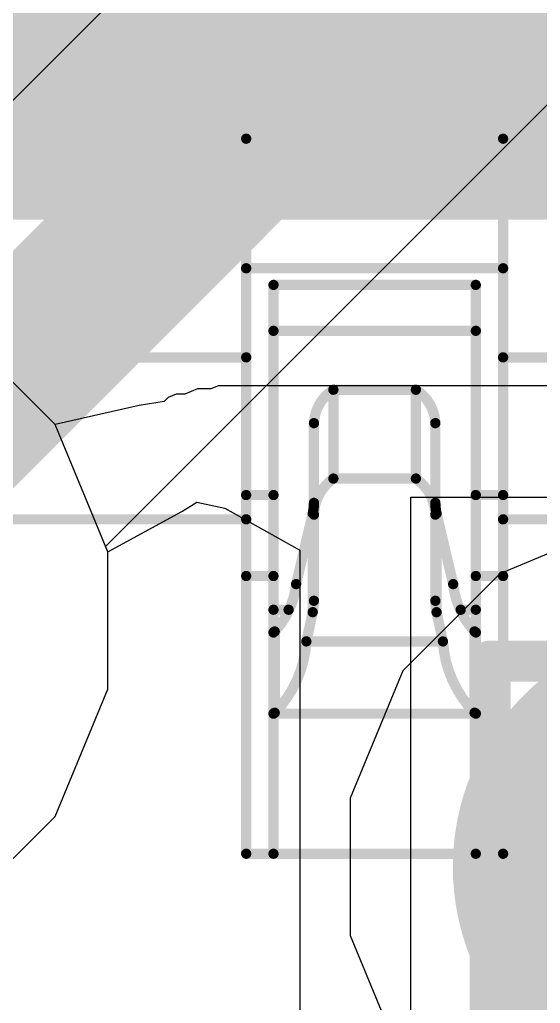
# Model space of a CAD drawing. Header units: inches. Extents: x -6 to 5433, y -4 to 5447.
# Drawn here: x 7.506 to 8.15, y 27.467 to 28.682 of the extents above; entities that cross this region are included whole.
import ezdxf

# ---------------------------------------------------------------- set-up
doc = ezdxf.new("R2010")
doc.units = ezdxf.units.IN
for name, color, linetype in [('Bottom Layer', 5, 'Continuous'), ('Drill Drawing', 1, 'Continuous'), ('Ground', 16, 'Continuous'), ('Mechanical 4', 56, 'Continuous'), ('Power', 76, 'Continuous'), ('Top Layer', 1, 'Continuous'), ('Top Paste', 8, 'Continuous'), ('Top Solder', 216, 'Continuous')]:
    doc.layers.add(name, color=color, linetype=linetype)

msp = doc.modelspace()

# ---------------------------------------------------------------- hatches: boundary and pattern name
at = {"layer": 'Bottom Layer'}
h = msp.add_hatch(color=5, dxfattribs=at)
edge = h.paths.add_edge_path()
edge.add_arc((8.34153272, 27.63581722), 0.2999994, 0, 360)
at = {"layer": 'Ground'}
h = msp.add_hatch(color=16, dxfattribs=at)
edge = h.paths.add_edge_path()
edge.add_arc((8.34153272, 27.63581722), 0.2999994, 0, 360)
at = {"layer": 'Power'}
h = msp.add_hatch(color=76, dxfattribs=at)
edge = h.paths.add_edge_path()
edge.add_arc((8.34153272, 27.63581722), 0.2999994, 0, 360)
at = {"layer": 'Top Layer'}
msp.add_hatch(color=1, dxfattribs=at).paths.add_polyline_path([(8.13559968, 28.53674633), (5.595599679999999, 28.53674633), (5.595599679999999, 29.17674759), (8.13559968, 29.17674759)])
h = msp.add_hatch(color=1, dxfattribs=at)
edge = h.paths.add_edge_path()
edge.add_arc((8.34153272, 27.63581722), 0.2999994, 0, 360)
at = {"layer": 'Top Paste'}
msp.add_hatch(color=8, dxfattribs=at).paths.add_polyline_path([(8.13559968, 28.53674633), (5.595599679999999, 28.53674633), (5.595599679999999, 29.17674759), (8.13559968, 29.17674759)])
at = {"layer": 'Top Solder'}
msp.add_hatch(color=216, dxfattribs=at).paths.add_polyline_path([(8.23719968, 28.43514633), (5.49399968, 28.43514633), (5.49399968, 29.27834759), (8.23719968, 29.27834759)])

# ---------------------------------------------------------------- linework, layer by layer
at = {"layer": 'Bottom Layer'}
for p, q in [((7.550190639999999, 28.18187404), (7.43007404, 28.30199064)), ((7.6151994, 28.02493506), (7.550190639999999, 28.18187404)), ((8.256597659999999, 28.06281662), (8.09965868, 27.99780786)), ((7.6151994, 27.85506493999999), (7.6151994, 28.02493506)), ((8.09965868, 27.99780786), (7.97954208, 27.87769126)), ((7.97954208, 27.87769126), (7.914533319999999, 27.72075228)), ((7.550190639999999, 27.69812596), (7.6151994, 27.85506493999999)), ((7.914533319999999, 27.72075228), (7.914533319999999, 27.55088216)), ((7.43007404, 27.57800936), (7.550190639999999, 27.69812596)), ((7.914533319999999, 27.55088216), (7.97954208, 27.39394318))]:
    msp.add_line(p, q, dxfattribs=at)
at = {"layer": 'Drill Drawing'}
for points in [[(8.087532719999999, 27.88981722, 0.0508, 0.0508, 0), (8.59553272, 27.88981722, 0.0508, 0.0508, 0)], [(8.087532719999999, 27.38181722, 0.0508, 0.0508, 0), (8.087532719999999, 27.88981722, 0.0508, 0.0508, 0)]]:
    msp.add_lwpolyline(points, format="xyseb", dxfattribs=at)
msp.add_lwpolyline([(8.07483272, 27.88981722, 0.0254, 0.0254, 1), (8.10023272, 27.88981722, 0.0254, 0.0254, 1)], format="xyseb", close=True, dxfattribs=at)
msp.add_lwpolyline([(8.07483272, 27.88981722, 0.0254, 0.0254, 1), (8.10023272, 27.88981722, 0.0254, 0.0254, 1)], format="xyseb", close=True, dxfattribs=at)
at = {"layer": 'Ground'}
for p, q in [((8.69785662, 29.78245504), (7.27968826, 28.36428414)), ((7.612484139999999, 28.03148826), (8.9617296, 29.38073118)), ((8.256597659999999, 28.06281662), (8.09965868, 27.99780786)), ((7.6151994, 28.02493506), (7.612484139999999, 28.03148826)), ((7.6151994, 27.85506493999999), (7.6151994, 28.02493506)), ((8.09965868, 27.99780786), (7.97954208, 27.87769126)), ((7.97954208, 27.87769126), (7.914533319999999, 27.72075228)), ((7.550190639999999, 27.69812596), (7.6151994, 27.85506493999999)), ((7.914533319999999, 27.72075228), (7.914533319999999, 27.55088216)), ((7.43007404, 27.57800936), (7.550190639999999, 27.69812596)), ((7.914533319999999, 27.55088216), (7.97954208, 27.39394318))]:
    msp.add_line(p, q, dxfattribs=at)
msp.add_lwpolyline([(7.188199999999999, 27.94, 0.2076069, 0.2076069, 0), (8.86425456, 29.61605456, 0.2076069, 0.2076069, 0)], format="xyseb", dxfattribs=at)
at = {"layer": 'Mechanical 4'}
for points in [[(7.7861541, 28.53494674, 0.0127, 0.0127, 0), (8.103654099999998, 28.53494674, 0.0127, 0.0127, 0)], [(7.7861541, 28.06494514, 0.0127, 0.0127, 0), (7.7861541, 28.53494674, 0.0127, 0.0127, 0)], [(8.103654099999998, 28.06494514, 0.0127, 0.0127, 0), (8.103654099999998, 28.53494674, 0.0127, 0.0127, 0)], [(7.7861541, 28.37494452, 0.0127, 0.0127, 0), (8.103654099999998, 28.37494452, 0.0127, 0.0127, 0)], [(7.819905619999999, 28.35440862, 0.0127, 0.0127, 0), (8.06990512, 28.35440862, 0.0127, 0.0127, 0)], [(7.819905619999999, 27.65194622, 0.0127, 0.0127, 0), (7.819905619999999, 28.35440862, 0.0127, 0.0127, 0)], [(8.06990512, 27.65194622, 0.0127, 0.0127, 0), (8.06990512, 28.35440862, 0.0127, 0.0127, 0)], [(7.819905619999999, 28.29773868, 0.0127, 0.0127, 0), (8.06990512, 28.29773868, 0.0127, 0.0127, 0)], [(7.4686541, 28.26494474, 0.0127, 0.0127, 0), (7.7861541, 28.26494474, 0.0127, 0.0127, 0)], [(8.103654099999998, 28.26494474, 0.0127, 0.0127, 0), (8.421154099999999, 28.26494474, 0.0127, 0.0127, 0)], [(7.869905520000001, 28.18369522, 0.0127, 0.0127, -0.2473774344944057), (7.893913599999999, 28.22494482, 0.0127, 0.0127, 0)], [(7.89391614, 28.22494482, 0.0127, 0.0127, 0), (7.9958946, 28.22494482, 0.0127, 0.0127, 0)], [(7.89391614, 28.11528286, 0.0127, 0.0127, 0), (7.89391614, 28.22494482, 0.0127, 0.0127, 0)], [(7.9958946, 28.11528286, 0.0127, 0.0127, 0), (7.9958946, 28.22494482, 0.0127, 0.0127, 0)], [(7.995897139999999, 28.22494482, 0.0127, 0.0127, -0.2473774344944055), (8.019905219999998, 28.18369522, 0.0127, 0.0127, 0)], [(7.869905520000001, 27.96434844, 0.0127, 0.0127, 0), (7.869905520000001, 28.18369522, 0.0127, 0.0127, 0)], [(8.019905219999998, 27.96434844, 0.0127, 0.0127, 0), (8.019905219999998, 28.18369522, 0.0127, 0.0127, 0)], [(7.869905520000001, 28.07071348, 0.0127, 0.0127, -0.2374800627721871), (7.893913599999999, 28.1152854, 0.0127, 0.0127, 0)], [(7.89391614, 28.11528286, 0.0127, 0.0127, 0), (7.9958946, 28.11528286, 0.0127, 0.0127, 0)], [(7.995897139999999, 28.1152854, 0.0127, 0.0127, -0.2374800627721868), (8.019905219999998, 28.07071348, 0.0127, 0.0127, 0)], [(7.7861541, 28.09494508, 0.0127, 0.0127, 0), (7.819905619999999, 28.09494508, 0.0127, 0.0127, 0)], [(8.06990512, 28.09494508, 0.0127, 0.0127, 0), (8.103654099999998, 28.09494508, 0.0127, 0.0127, 0)], [(7.869905520000001, 28.08525752, 0.0127, 0.0127, -0.05786385222271111), (7.8683866, 28.07223494, 0.0127, 0.0127, 0)], [(8.021424139999999, 28.07223494, 0.0127, 0.0127, -0.05786385222358634), (8.019905219999998, 28.08525752, 0.0127, 0.0127, 0)], [(7.8478634, 27.9849453, 0.0127, 0.0127, 0), (7.8683866, 28.07223494, 0.0127, 0.0127, 0)], [(7.8683866, 27.95027684, 0.0127, 0.0127, 0), (7.8683866, 28.07223494, 0.0127, 0.0127, 0)], [(8.021424139999999, 28.07223494, 0.0127, 0.0127, 0), (8.0419448, 27.9849453, 0.0127, 0.0127, 0)], [(8.021424139999999, 27.95027684, 0.0127, 0.0127, 0), (8.021424139999999, 28.07223494, 0.0127, 0.0127, 0)], [(7.4686541, 28.06494514, 0.0127, 0.0127, 0), (7.7861541, 28.06494514, 0.0127, 0.0127, 0)], [(7.7861541, 27.65194622, 0.0127, 0.0127, 0), (7.7861541, 28.06494514, 0.0127, 0.0127, 0)], [(8.103654099999998, 28.06494514, 0.0127, 0.0127, 0), (8.421154099999999, 28.06494514, 0.0127, 0.0127, 0)], [(8.103654099999998, 27.65194622, 0.0127, 0.0127, 0), (8.103654099999998, 28.06494514, 0.0127, 0.0127, 0)], [(7.7861541, 27.99494528, 0.0127, 0.0127, 0), (7.819905619999999, 27.99494528, 0.0127, 0.0127, 0)], [(8.06990512, 27.99494528, 0.0127, 0.0127, 0), (8.103654099999998, 27.99494528, 0.0127, 0.0127, 0)], [(7.847865939999999, 27.98494784, 0.0127, 0.0127, -0.162590632754761), (7.821424539999999, 27.92645418, 0.0127, 0.0127, 0)], [(8.0683862, 27.92645418, 0.0127, 0.0127, -0.1625906327552086), (8.0419448, 27.98494784, 0.0127, 0.0127, 0)], [(7.869905520000001, 27.96434844, 0.0127, 0.0127, -0.05365793627952005), (7.8683866, 27.95027684, 0.0127, 0.0127, 0)], [(8.021424139999999, 27.95027684, 0.0127, 0.0127, -0.05365793627908281), (8.019905219999998, 27.96434844, 0.0127, 0.0127, 0)], [(7.819905619999999, 27.95328166, 0.0127, 0.0127, 0), (7.838567, 27.95328166, 0.0127, 0.0127, 0)], [(7.86053292, 27.91417836, 0.0127, 0.0127, 0), (7.8683866, 27.95027684, 0.0127, 0.0127, 0)], [(8.021424139999999, 27.95027684, 0.0127, 0.0127, 0), (8.029277819999999, 27.91417836, 0.0127, 0.0127, 0)], [(8.051243739999999, 27.95328166, 0.0127, 0.0127, 0), (8.06990512, 27.95328166, 0.0127, 0.0127, 0)], [(7.819905619999999, 27.92521466, 0.0127, 0.0127, -0.01102176049608227), (7.81994118, 27.92530102, 0.0127, 0.0127, 0)], [(7.81994118, 27.92530102, 0.0127, 0.0127, -0.02840440644701852), (7.8199869, 27.92538992, 0.0127, 0.0127, 0)], [(7.8199869, 27.92538992, 0.0127, 0.0127, -0.03504147027867063), (7.820052939999999, 27.92548644, 0.0127, 0.0127, 0)], [(7.820052939999999, 27.92548644, 0.0127, 0.0127, -0.03231858321159896), (7.820151999999999, 27.92559312, 0.0127, 0.0127, 0)], [(7.820151999999999, 27.92559312, 0.0127, 0.0127, -0.0244622368480762), (7.820289159999999, 27.9257125, 0.0127, 0.0127, 0)], [(7.820291699999999, 27.92570996, 0.0127, 0.0127, -0.013729189698139), (7.8204695, 27.92584458, 0.0127, 0.0127, 0)], [(7.8204695, 27.92584458, 0.0127, 0.0127, -0.0081199926682819), (7.820680319999999, 27.92598681999999, 0.0127, 0.0127, 0)], [(7.82067778, 27.92598936, 0.0127, 0.0127, -0.004820635599262303), (7.820914, 27.92613922, 0.0127, 0.0127, 0)], [(7.820914, 27.92613922, 0.0127, 0.0127, 0), (7.821424539999999, 27.92645418, 0.0127, 0.0127, 0)], [(7.821424539999999, 27.82607592, 0.0127, 0.0127, 0), (7.821424539999999, 27.92645418, 0.0127, 0.0127, 0)], [(8.0683862, 27.92645418, 0.0127, 0.0127, 0), (8.0686529, 27.92629415999999, 0.0127, 0.0127, 0)], [(8.0683862, 27.82607592, 0.0127, 0.0127, 0), (8.0683862, 27.92645418, 0.0127, 0.0127, 0)], [(8.0686529, 27.92629415999999, 0.0127, 0.0127, 0), (8.06891198, 27.92613414, 0.0127, 0.0127, 0)], [(8.068909439999999, 27.9261316, 0.0127, 0.0127, -0.00605485783746308), (8.069148199999999, 27.92598174, 0.0127, 0.0127, 0)], [(8.06915074, 27.92598428, 0.0127, 0.0127, -0.01073696922640839), (8.06935648, 27.92584204, 0.0127, 0.0127, 0)], [(8.06935648, 27.9258395, 0.0127, 0.0127, -0.01856237095986696), (8.06952158, 27.9257125, 0.0127, 0.0127, 0)], [(8.06952158, 27.92571504, 0.0127, 0.0127, -0.02338621055039182), (8.06964604, 27.9255982, 0.0127, 0.0127, 0)], [(8.06964604, 27.92559566, 0.0127, 0.0127, -0.05432145116513085), (8.06980606, 27.925395, 0.0127, 0.0127, 0)], [(8.0698086, 27.92539754, 0.0127, 0.0127, -0.02859688056278824), (8.06990766, 27.92521466, 0.0127, 0.0127, 0)], [(7.86053292, 27.91418089999999, 0.0127, 0.0127, -0.1798939642534223), (7.821424539999999, 27.82607592, 0.0127, 0.0127, 0)], [(7.86053292, 27.91417836, 0.0127, 0.0127, 0), (8.029277819999999, 27.91417836, 0.0127, 0.0127, 0)], [(8.0683862, 27.82607592, 0.0127, 0.0127, -0.1798939642534224), (8.029277819999999, 27.91418089999999, 0.0127, 0.0127, 0)], [(7.819905619999999, 27.82514628, 0.0127, 0.0127, -0.0132343097691321), (7.81994118, 27.82521232, 0.0127, 0.0127, 0)], [(7.819905619999999, 27.82494561999999, 0.0127, 0.0127, 0), (8.06990512, 27.82494561999999, 0.0127, 0.0127, 0)], [(7.81994118, 27.82521232, 0.0127, 0.0127, -0.03268862843951749), (7.8199869, 27.8252809, 0.0127, 0.0127, 0)], [(7.8199869, 27.82527582, 0.0127, 0.0127, -0.03744583031361438), (7.820052939999999, 27.82534948, 0.0127, 0.0127, 0)], [(7.820052939999999, 27.82534948, 0.0127, 0.0127, -0.03188120460725202), (7.820151999999999, 27.82542822, 0.0127, 0.0127, 0)], [(7.820149459999999, 27.82543076, 0.0127, 0.0127, -0.02261994762327349), (7.820289159999999, 27.8255222, 0.0127, 0.0127, 0)], [(7.820289159999999, 27.82551966, 0.0127, 0.0127, -0.01220889248139647), (7.82046696, 27.82561872, 0.0127, 0.0127, 0)], [(7.82046696, 27.82561872, 0.0127, 0.0127, -0.007070305385111071), (7.82067778, 27.8257254, 0.0127, 0.0127, 0)], [(7.82067778, 27.8257254, 0.0127, 0.0127, 0), (7.820914, 27.8258397, 0.0127, 0.0127, 0)], [(7.820914, 27.8258397, 0.0127, 0.0127, 0), (7.821424539999999, 27.82607592, 0.0127, 0.0127, 0)], [(8.0683862, 27.82607592, 0.0127, 0.0127, 0), (8.0686529, 27.825954, 0.0127, 0.0127, 0)], [(8.0686529, 27.825954, 0.0127, 0.0127, 0), (8.06891198, 27.82583716, 0.0127, 0.0127, 0)], [(8.06891198, 27.82583716, 0.0127, 0.0127, -0.005205334040489849), (8.06915074, 27.8257254, 0.0127, 0.0127, 0)], [(8.069148199999999, 27.82572286, 0.0127, 0.0127, -0.009375622367586182), (8.06935394, 27.82561618, 0.0127, 0.0127, 0)], [(8.06935394, 27.82561618, 0.0127, 0.0127, -0.01668702488320123), (8.06952158, 27.82551966, 0.0127, 0.0127, 0)], [(8.06952158, 27.82551966, 0.0127, 0.0127, -0.02199391699559352), (8.06964604, 27.8254333, 0.0127, 0.0127, 0)], [(8.0696435, 27.8254333, 0.0127, 0.0127, -0.02675089183441088), (8.069737479999999, 27.82535456, 0.0127, 0.0127, 0)], [(8.06974002, 27.82535456, 0.0127, 0.0127, -0.02828763810721334), (8.0698086, 27.82528344, 0.0127, 0.0127, 0)], [(8.0698086, 27.82528344, 0.0127, 0.0127, -0.03260546144998818), (8.06990512, 27.82514628, 0.0127, 0.0127, 0)], [(7.7861541, 27.65194622, 0.0127, 0.0127, 0), (8.103654099999998, 27.65194622, 0.0127, 0.0127, 0)]]:
    msp.add_lwpolyline(points, format="xyseb", dxfattribs=at)
for points in [[(7.782979099999999, 28.53494674, 0.00635, 0.00635, 1), (7.7893291, 28.53494674, 0.00635, 0.00635, 1)], [(7.782979099999999, 28.53494674, 0.00635, 0.00635, 1), (7.7893291, 28.53494674, 0.00635, 0.00635, 1)], [(8.1004791, 28.53494674, 0.00635, 0.00635, 1), (8.1068291, 28.53494674, 0.00635, 0.00635, 1)], [(8.1004791, 28.53494674, 0.00635, 0.00635, 1), (8.1068291, 28.53494674, 0.00635, 0.00635, 1)], [(7.782979099999999, 28.37494452, 0.00635, 0.00635, 1), (7.7893291, 28.37494452, 0.00635, 0.00635, 1)], [(8.1004791, 28.37494452, 0.00635, 0.00635, 1), (8.1068291, 28.37494452, 0.00635, 0.00635, 1)], [(7.81673062, 28.35440862, 0.00635, 0.00635, 1), (7.82308062, 28.35440862, 0.00635, 0.00635, 1)], [(7.81673062, 28.35440862, 0.00635, 0.00635, 1), (7.82308062, 28.35440862, 0.00635, 0.00635, 1)], [(8.066730119999999, 28.35440862, 0.00635, 0.00635, 1), (8.07308012, 28.35440862, 0.00635, 0.00635, 1)], [(8.066730119999999, 28.35440862, 0.00635, 0.00635, 1), (8.07308012, 28.35440862, 0.00635, 0.00635, 1)], [(7.81673062, 28.29773868, 0.00635, 0.00635, 1), (7.82308062, 28.29773868, 0.00635, 0.00635, 1)], [(8.066730119999999, 28.29773868, 0.00635, 0.00635, 1), (8.07308012, 28.29773868, 0.00635, 0.00635, 1)], [(7.782979099999999, 28.26494474, 0.00635, 0.00635, 1), (7.7893291, 28.26494474, 0.00635, 0.00635, 1)], [(8.1004791, 28.26494474, 0.00635, 0.00635, 1), (8.1068291, 28.26494474, 0.00635, 0.00635, 1)], [(7.8907386, 28.22494482, 0.00635, 0.00635, 1), (7.897088599999999, 28.22494482, 0.00635, 0.00635, 1)], [(7.89074114, 28.22494482, 0.00635, 0.00635, 1), (7.89709114, 28.22494482, 0.00635, 0.00635, 1)], [(7.89074114, 28.22494482, 0.00635, 0.00635, 1), (7.89709114, 28.22494482, 0.00635, 0.00635, 1)], [(7.9927196, 28.22494482, 0.00635, 0.00635, 1), (7.999069599999999, 28.22494482, 0.00635, 0.00635, 1)], [(7.9927196, 28.22494482, 0.00635, 0.00635, 1), (7.999069599999999, 28.22494482, 0.00635, 0.00635, 1)], [(7.99272214, 28.22494482, 0.00635, 0.00635, 1), (7.999072139999999, 28.22494482, 0.00635, 0.00635, 1)], [(7.866730519999999, 28.18369522, 0.00635, 0.00635, 1), (7.87308052, 28.18369522, 0.00635, 0.00635, 1)], [(7.866730519999999, 28.18369522, 0.00635, 0.00635, 1), (7.87308052, 28.18369522, 0.00635, 0.00635, 1)], [(8.01673022, 28.18369522, 0.00635, 0.00635, 1), (8.02308022, 28.18369522, 0.00635, 0.00635, 1)], [(8.01673022, 28.18369522, 0.00635, 0.00635, 1), (8.02308022, 28.18369522, 0.00635, 0.00635, 1)], [(7.8907386, 28.1152854, 0.00635, 0.00635, 1), (7.897088599999999, 28.1152854, 0.00635, 0.00635, 1)], [(7.89074114, 28.11528286, 0.00635, 0.00635, 1), (7.89709114, 28.11528286, 0.00635, 0.00635, 1)], [(7.89074114, 28.11528286, 0.00635, 0.00635, 1), (7.89709114, 28.11528286, 0.00635, 0.00635, 1)], [(7.9927196, 28.11528286, 0.00635, 0.00635, 1), (7.999069599999999, 28.11528286, 0.00635, 0.00635, 1)], [(7.9927196, 28.11528286, 0.00635, 0.00635, 1), (7.999069599999999, 28.11528286, 0.00635, 0.00635, 1)], [(7.99272214, 28.1152854, 0.00635, 0.00635, 1), (7.999072139999999, 28.1152854, 0.00635, 0.00635, 1)], [(7.782979099999999, 28.09494508, 0.00635, 0.00635, 1), (7.7893291, 28.09494508, 0.00635, 0.00635, 1)], [(7.81673062, 28.09494508, 0.00635, 0.00635, 1), (7.82308062, 28.09494508, 0.00635, 0.00635, 1)], [(8.066730119999999, 28.09494508, 0.00635, 0.00635, 1), (8.07308012, 28.09494508, 0.00635, 0.00635, 1)], [(8.1004791, 28.09494508, 0.00635, 0.00635, 1), (8.1068291, 28.09494508, 0.00635, 0.00635, 1)], [(7.866730519999999, 28.08525752, 0.00635, 0.00635, 1), (7.87308052, 28.08525752, 0.00635, 0.00635, 1)], [(8.01673022, 28.08525752, 0.00635, 0.00635, 1), (8.02308022, 28.08525752, 0.00635, 0.00635, 1)], [(7.865211599999999, 28.07223494, 0.00635, 0.00635, 1), (7.8715616, 28.07223494, 0.00635, 0.00635, 1)], [(7.865211599999999, 28.07223494, 0.00635, 0.00635, 1), (7.8715616, 28.07223494, 0.00635, 0.00635, 1)], [(7.865211599999999, 28.07223494, 0.00635, 0.00635, 1), (7.8715616, 28.07223494, 0.00635, 0.00635, 1)], [(7.866730519999999, 28.07071348, 0.00635, 0.00635, 1), (7.87308052, 28.07071348, 0.00635, 0.00635, 1)], [(8.01673022, 28.07071348, 0.00635, 0.00635, 1), (8.02308022, 28.07071348, 0.00635, 0.00635, 1)], [(8.01824914, 28.07223494, 0.00635, 0.00635, 1), (8.02459914, 28.07223494, 0.00635, 0.00635, 1)], [(8.01824914, 28.07223494, 0.00635, 0.00635, 1), (8.02459914, 28.07223494, 0.00635, 0.00635, 1)], [(8.01824914, 28.07223494, 0.00635, 0.00635, 1), (8.02459914, 28.07223494, 0.00635, 0.00635, 1)], [(7.782979099999999, 28.06494514, 0.00635, 0.00635, 1), (7.7893291, 28.06494514, 0.00635, 0.00635, 1)], [(7.782979099999999, 28.06494514, 0.00635, 0.00635, 1), (7.7893291, 28.06494514, 0.00635, 0.00635, 1)], [(7.782979099999999, 28.06494514, 0.00635, 0.00635, 1), (7.7893291, 28.06494514, 0.00635, 0.00635, 1)], [(8.1004791, 28.06494514, 0.00635, 0.00635, 1), (8.1068291, 28.06494514, 0.00635, 0.00635, 1)], [(8.1004791, 28.06494514, 0.00635, 0.00635, 1), (8.1068291, 28.06494514, 0.00635, 0.00635, 1)], [(8.1004791, 28.06494514, 0.00635, 0.00635, 1), (8.1068291, 28.06494514, 0.00635, 0.00635, 1)], [(7.782979099999999, 27.99494528, 0.00635, 0.00635, 1), (7.7893291, 27.99494528, 0.00635, 0.00635, 1)], [(7.81673062, 27.99494528, 0.00635, 0.00635, 1), (7.82308062, 27.99494528, 0.00635, 0.00635, 1)], [(8.066730119999999, 27.99494528, 0.00635, 0.00635, 1), (8.07308012, 27.99494528, 0.00635, 0.00635, 1)], [(8.1004791, 27.99494528, 0.00635, 0.00635, 1), (8.1068291, 27.99494528, 0.00635, 0.00635, 1)], [(7.8446884, 27.9849453, 0.00635, 0.00635, 1), (7.851038399999999, 27.9849453, 0.00635, 0.00635, 1)], [(7.84469094, 27.98494784, 0.00635, 0.00635, 1), (7.851040939999999, 27.98494784, 0.00635, 0.00635, 1)], [(8.0387698, 27.98494784, 0.00635, 0.00635, 1), (8.0451198, 27.98494784, 0.00635, 0.00635, 1)], [(8.0387698, 27.9849453, 0.00635, 0.00635, 1), (8.0451198, 27.9849453, 0.00635, 0.00635, 1)], [(7.866730519999999, 27.96434844, 0.00635, 0.00635, 1), (7.87308052, 27.96434844, 0.00635, 0.00635, 1)], [(7.866730519999999, 27.96434844, 0.00635, 0.00635, 1), (7.87308052, 27.96434844, 0.00635, 0.00635, 1)], [(8.01673022, 27.96434844, 0.00635, 0.00635, 1), (8.02308022, 27.96434844, 0.00635, 0.00635, 1)], [(8.01673022, 27.96434844, 0.00635, 0.00635, 1), (8.02308022, 27.96434844, 0.00635, 0.00635, 1)], [(7.81673062, 27.95328166, 0.00635, 0.00635, 1), (7.82308062, 27.95328166, 0.00635, 0.00635, 1)], [(7.835391999999999, 27.95328166, 0.00635, 0.00635, 1), (7.841742, 27.95328166, 0.00635, 0.00635, 1)], [(7.865211599999999, 27.95027684, 0.00635, 0.00635, 1), (7.8715616, 27.95027684, 0.00635, 0.00635, 1)], [(7.865211599999999, 27.95027684, 0.00635, 0.00635, 1), (7.8715616, 27.95027684, 0.00635, 0.00635, 1)], [(7.865211599999999, 27.95027684, 0.00635, 0.00635, 1), (7.8715616, 27.95027684, 0.00635, 0.00635, 1)], [(8.01824914, 27.95027684, 0.00635, 0.00635, 1), (8.02459914, 27.95027684, 0.00635, 0.00635, 1)], [(8.01824914, 27.95027684, 0.00635, 0.00635, 1), (8.02459914, 27.95027684, 0.00635, 0.00635, 1)], [(8.01824914, 27.95027684, 0.00635, 0.00635, 1), (8.02459914, 27.95027684, 0.00635, 0.00635, 1)], [(8.04806874, 27.95328166, 0.00635, 0.00635, 1), (8.054418740000001, 27.95328166, 0.00635, 0.00635, 1)], [(8.066730119999999, 27.95328166, 0.00635, 0.00635, 1), (8.07308012, 27.95328166, 0.00635, 0.00635, 1)], [(7.81673062, 27.92521466, 0.00635, 0.00635, 1), (7.82308062, 27.92521466, 0.00635, 0.00635, 1)], [(7.816766179999999, 27.92530102, 0.00635, 0.00635, 1), (7.82311618, 27.92530102, 0.00635, 0.00635, 1)], [(7.816766179999999, 27.92530102, 0.00635, 0.00635, 1), (7.82311618, 27.92530102, 0.00635, 0.00635, 1)], [(7.816811899999999, 27.92538992, 0.00635, 0.00635, 1), (7.8231619, 27.92538992, 0.00635, 0.00635, 1)], [(7.816811899999999, 27.92538992, 0.00635, 0.00635, 1), (7.8231619, 27.92538992, 0.00635, 0.00635, 1)], [(7.816877939999999, 27.92548644, 0.00635, 0.00635, 1), (7.823227940000001, 27.92548644, 0.00635, 0.00635, 1)], [(7.816877939999999, 27.92548644, 0.00635, 0.00635, 1), (7.823227940000001, 27.92548644, 0.00635, 0.00635, 1)], [(7.816977, 27.92559312, 0.00635, 0.00635, 1), (7.823326999999999, 27.92559312, 0.00635, 0.00635, 1)], [(7.816977, 27.92559312, 0.00635, 0.00635, 1), (7.823326999999999, 27.92559312, 0.00635, 0.00635, 1)], [(7.817114159999999, 27.9257125, 0.00635, 0.00635, 1), (7.82346416, 27.9257125, 0.00635, 0.00635, 1)], [(7.8171167, 27.92570996, 0.00635, 0.00635, 1), (7.8234667, 27.92570996, 0.00635, 0.00635, 1)], [(7.8172945, 27.92584458, 0.00635, 0.00635, 1), (7.823644499999999, 27.92584458, 0.00635, 0.00635, 1)], [(7.8172945, 27.92584458, 0.00635, 0.00635, 1), (7.823644499999999, 27.92584458, 0.00635, 0.00635, 1)], [(7.817502779999999, 27.92598936, 0.00635, 0.00635, 1), (7.82385278, 27.92598936, 0.00635, 0.00635, 1)], [(7.81750532, 27.92598681999999, 0.00635, 0.00635, 1), (7.82385532, 27.92598681999999, 0.00635, 0.00635, 1)], [(7.817738999999999, 27.92613922, 0.00635, 0.00635, 1), (7.824089, 27.92613922, 0.00635, 0.00635, 1)], [(7.817738999999999, 27.92613922, 0.00635, 0.00635, 1), (7.824089, 27.92613922, 0.00635, 0.00635, 1)], [(7.818249539999999, 27.92645418, 0.00635, 0.00635, 1), (7.82459954, 27.92645418, 0.00635, 0.00635, 1)], [(7.818249539999999, 27.92645418, 0.00635, 0.00635, 1), (7.82459954, 27.92645418, 0.00635, 0.00635, 1)], [(7.818249539999999, 27.92645418, 0.00635, 0.00635, 1), (7.82459954, 27.92645418, 0.00635, 0.00635, 1)], [(8.065211199999998, 27.92645418, 0.00635, 0.00635, 1), (8.0715612, 27.92645418, 0.00635, 0.00635, 1)], [(8.065211199999998, 27.92645418, 0.00635, 0.00635, 1), (8.0715612, 27.92645418, 0.00635, 0.00635, 1)], [(8.065211199999998, 27.92645418, 0.00635, 0.00635, 1), (8.0715612, 27.92645418, 0.00635, 0.00635, 1)], [(8.0654779, 27.92629415999999, 0.00635, 0.00635, 1), (8.071827899999999, 27.92629415999999, 0.00635, 0.00635, 1)], [(8.0654779, 27.92629415999999, 0.00635, 0.00635, 1), (8.071827899999999, 27.92629415999999, 0.00635, 0.00635, 1)], [(8.06573444, 27.9261316, 0.00635, 0.00635, 1), (8.07208444, 27.9261316, 0.00635, 0.00635, 1)], [(8.06573698, 27.92613414, 0.00635, 0.00635, 1), (8.07208698, 27.92613414, 0.00635, 0.00635, 1)], [(8.0659732, 27.92598174, 0.00635, 0.00635, 1), (8.0723232, 27.92598174, 0.00635, 0.00635, 1)], [(8.065975739999999, 27.92598428, 0.00635, 0.00635, 1), (8.072325739999998, 27.92598428, 0.00635, 0.00635, 1)], [(8.066181480000001, 27.92584204, 0.00635, 0.00635, 1), (8.072531479999999, 27.92584204, 0.00635, 0.00635, 1)], [(8.066181480000001, 27.9258395, 0.00635, 0.00635, 1), (8.072531479999999, 27.9258395, 0.00635, 0.00635, 1)], [(8.06634658, 27.92571504, 0.00635, 0.00635, 1), (8.07269658, 27.92571504, 0.00635, 0.00635, 1)], [(8.06634658, 27.9257125, 0.00635, 0.00635, 1), (8.07269658, 27.9257125, 0.00635, 0.00635, 1)], [(8.06647104, 27.9255982, 0.00635, 0.00635, 1), (8.07282104, 27.9255982, 0.00635, 0.00635, 1)], [(8.06647104, 27.92559566, 0.00635, 0.00635, 1), (8.07282104, 27.92559566, 0.00635, 0.00635, 1)], [(8.066631059999999, 27.925395, 0.00635, 0.00635, 1), (8.07298106, 27.925395, 0.00635, 0.00635, 1)], [(8.0666336, 27.92539754, 0.00635, 0.00635, 1), (8.072983599999999, 27.92539754, 0.00635, 0.00635, 1)], [(8.06673266, 27.92521466, 0.00635, 0.00635, 1), (8.073082659999999, 27.92521466, 0.00635, 0.00635, 1)], [(7.857357919999999, 27.91418089999999, 0.00635, 0.00635, 1), (7.86370792, 27.91418089999999, 0.00635, 0.00635, 1)], [(7.857357919999999, 27.91417836, 0.00635, 0.00635, 1), (7.86370792, 27.91417836, 0.00635, 0.00635, 1)], [(7.857357919999999, 27.91417836, 0.00635, 0.00635, 1), (7.86370792, 27.91417836, 0.00635, 0.00635, 1)], [(8.02610282, 27.91418089999999, 0.00635, 0.00635, 1), (8.03245282, 27.91418089999999, 0.00635, 0.00635, 1)], [(8.02610282, 27.91417836, 0.00635, 0.00635, 1), (8.03245282, 27.91417836, 0.00635, 0.00635, 1)], [(8.02610282, 27.91417836, 0.00635, 0.00635, 1), (8.03245282, 27.91417836, 0.00635, 0.00635, 1)], [(7.81673062, 27.82514628, 0.00635, 0.00635, 1), (7.82308062, 27.82514628, 0.00635, 0.00635, 1)], [(7.81673062, 27.82494561999999, 0.00635, 0.00635, 1), (7.82308062, 27.82494561999999, 0.00635, 0.00635, 1)], [(7.816766179999999, 27.82521232, 0.00635, 0.00635, 1), (7.82311618, 27.82521232, 0.00635, 0.00635, 1)], [(7.816766179999999, 27.82521232, 0.00635, 0.00635, 1), (7.82311618, 27.82521232, 0.00635, 0.00635, 1)], [(7.816811899999999, 27.8252809, 0.00635, 0.00635, 1), (7.8231619, 27.8252809, 0.00635, 0.00635, 1)], [(7.816811899999999, 27.82527582, 0.00635, 0.00635, 1), (7.8231619, 27.82527582, 0.00635, 0.00635, 1)], [(7.816877939999999, 27.82534948, 0.00635, 0.00635, 1), (7.823227940000001, 27.82534948, 0.00635, 0.00635, 1)], [(7.816877939999999, 27.82534948, 0.00635, 0.00635, 1), (7.823227940000001, 27.82534948, 0.00635, 0.00635, 1)], [(7.816974459999999, 27.82543076, 0.00635, 0.00635, 1), (7.82332446, 27.82543076, 0.00635, 0.00635, 1)], [(7.816977, 27.82542822, 0.00635, 0.00635, 1), (7.823326999999999, 27.82542822, 0.00635, 0.00635, 1)], [(7.817114159999999, 27.8255222, 0.00635, 0.00635, 1), (7.82346416, 27.8255222, 0.00635, 0.00635, 1)], [(7.817114159999999, 27.82551966, 0.00635, 0.00635, 1), (7.82346416, 27.82551966, 0.00635, 0.00635, 1)], [(7.81729196, 27.82561872, 0.00635, 0.00635, 1), (7.82364196, 27.82561872, 0.00635, 0.00635, 1)], [(7.81729196, 27.82561872, 0.00635, 0.00635, 1), (7.82364196, 27.82561872, 0.00635, 0.00635, 1)], [(7.817502779999999, 27.8257254, 0.00635, 0.00635, 1), (7.82385278, 27.8257254, 0.00635, 0.00635, 1)], [(7.817502779999999, 27.8257254, 0.00635, 0.00635, 1), (7.82385278, 27.8257254, 0.00635, 0.00635, 1)], [(7.817738999999999, 27.8258397, 0.00635, 0.00635, 1), (7.824089, 27.8258397, 0.00635, 0.00635, 1)], [(7.817738999999999, 27.8258397, 0.00635, 0.00635, 1), (7.824089, 27.8258397, 0.00635, 0.00635, 1)], [(7.818249539999999, 27.82607592, 0.00635, 0.00635, 1), (7.82459954, 27.82607592, 0.00635, 0.00635, 1)], [(7.818249539999999, 27.82607592, 0.00635, 0.00635, 1), (7.82459954, 27.82607592, 0.00635, 0.00635, 1)], [(7.818249539999999, 27.82607592, 0.00635, 0.00635, 1), (7.82459954, 27.82607592, 0.00635, 0.00635, 1)], [(8.065211199999998, 27.82607592, 0.00635, 0.00635, 1), (8.0715612, 27.82607592, 0.00635, 0.00635, 1)], [(8.065211199999998, 27.82607592, 0.00635, 0.00635, 1), (8.0715612, 27.82607592, 0.00635, 0.00635, 1)], [(8.065211199999998, 27.82607592, 0.00635, 0.00635, 1), (8.0715612, 27.82607592, 0.00635, 0.00635, 1)], [(8.0654779, 27.825954, 0.00635, 0.00635, 1), (8.071827899999999, 27.825954, 0.00635, 0.00635, 1)], [(8.0654779, 27.825954, 0.00635, 0.00635, 1), (8.071827899999999, 27.825954, 0.00635, 0.00635, 1)], [(8.06573698, 27.82583716, 0.00635, 0.00635, 1), (8.07208698, 27.82583716, 0.00635, 0.00635, 1)], [(8.06573698, 27.82583716, 0.00635, 0.00635, 1), (8.07208698, 27.82583716, 0.00635, 0.00635, 1)], [(8.0659732, 27.82572286, 0.00635, 0.00635, 1), (8.0723232, 27.82572286, 0.00635, 0.00635, 1)], [(8.065975739999999, 27.8257254, 0.00635, 0.00635, 1), (8.072325739999998, 27.8257254, 0.00635, 0.00635, 1)], [(8.06617894, 27.82561618, 0.00635, 0.00635, 1), (8.07252894, 27.82561618, 0.00635, 0.00635, 1)], [(8.06617894, 27.82561618, 0.00635, 0.00635, 1), (8.07252894, 27.82561618, 0.00635, 0.00635, 1)], [(8.06634658, 27.82551966, 0.00635, 0.00635, 1), (8.07269658, 27.82551966, 0.00635, 0.00635, 1)], [(8.06634658, 27.82551966, 0.00635, 0.00635, 1), (8.07269658, 27.82551966, 0.00635, 0.00635, 1)], [(8.0664685, 27.8254333, 0.00635, 0.00635, 1), (8.072818499999999, 27.8254333, 0.00635, 0.00635, 1)], [(8.06647104, 27.8254333, 0.00635, 0.00635, 1), (8.07282104, 27.8254333, 0.00635, 0.00635, 1)], [(8.06656248, 27.82535456, 0.00635, 0.00635, 1), (8.07291248, 27.82535456, 0.00635, 0.00635, 1)], [(8.06656502, 27.82535456, 0.00635, 0.00635, 1), (8.07291502, 27.82535456, 0.00635, 0.00635, 1)], [(8.0666336, 27.82528344, 0.00635, 0.00635, 1), (8.072983599999999, 27.82528344, 0.00635, 0.00635, 1)], [(8.0666336, 27.82528344, 0.00635, 0.00635, 1), (8.072983599999999, 27.82528344, 0.00635, 0.00635, 1)], [(8.066730119999999, 27.82514628, 0.00635, 0.00635, 1), (8.07308012, 27.82514628, 0.00635, 0.00635, 1)], [(8.066730119999999, 27.82494561999999, 0.00635, 0.00635, 1), (8.07308012, 27.82494561999999, 0.00635, 0.00635, 1)], [(7.782979099999999, 27.65194622, 0.00635, 0.00635, 1), (7.7893291, 27.65194622, 0.00635, 0.00635, 1)], [(7.782979099999999, 27.65194622, 0.00635, 0.00635, 1), (7.7893291, 27.65194622, 0.00635, 0.00635, 1)], [(7.81673062, 27.65194622, 0.00635, 0.00635, 1), (7.82308062, 27.65194622, 0.00635, 0.00635, 1)], [(8.066730119999999, 27.65194622, 0.00635, 0.00635, 1), (8.07308012, 27.65194622, 0.00635, 0.00635, 1)], [(8.1004791, 27.65194622, 0.00635, 0.00635, 1), (8.1068291, 27.65194622, 0.00635, 0.00635, 1)], [(8.1004791, 27.65194622, 0.00635, 0.00635, 1), (8.1068291, 27.65194622, 0.00635, 0.00635, 1)]]:
    msp.add_lwpolyline(points, format="xyseb", close=True, dxfattribs=at)
at = {"layer": 'Power'}
for p, q in [((7.5501881, 28.18187658), (7.43007404, 28.30199064)), ((7.69945882, 28.21940254), (7.689867779999999, 28.21542998)), ((7.710172539999999, 28.21940254), (7.69945882, 28.21940254)), ((7.7258418, 28.22589224), (7.710172539999999, 28.21940254)), ((7.742471179999999, 28.22589224), (7.7258418, 28.22589224)), ((7.75206222, 28.2298648), (7.742471179999999, 28.22589224)), ((10.25786366, 28.2298648), (7.75206222, 28.2298648)), ((7.684917319999999, 28.21047952), (7.653738819999999, 28.20546556)), ((7.689867779999999, 28.21542998), (7.684917319999999, 28.21047952)), ((7.653738819999999, 28.20546556), (7.5501881, 28.18187658)), ((7.706746079999999, 28.0747597), (7.72530078, 28.08619224)), ((7.72530078, 28.08619224), (7.75961364, 28.07879322)), ((7.989765579999999, 19.10429758), (7.989765579999999, 28.0924)), ((7.989765579999999, 28.0924), (10.2578662, 28.0924)), ((7.6151994, 28.02493252), (7.706746079999999, 28.0747597)), ((7.75961364, 28.07879322), (7.85230078, 28.0267029)), ((7.6151994, 27.85506493999999), (7.6151994, 28.02493252)), ((7.85230078, 28.0267029), (7.85230078, 19.24176238)), ((7.550190639999999, 27.69812596), (7.6151994, 27.85506493999999)), ((7.43007404, 27.57800936), (7.550190639999999, 27.69812596))]:
    msp.add_line(p, q, dxfattribs=at)
at = {"layer": 'Top Layer'}
for p, q in [((7.550190639999999, 28.18187404), (7.43007404, 28.30199064)), ((7.6151994, 28.02493506), (7.550190639999999, 28.18187404)), ((8.256597659999999, 28.06281662), (8.09965868, 27.99780786)), ((7.6151994, 27.85506493999999), (7.6151994, 28.02493506)), ((8.09965868, 27.99780786), (7.97954208, 27.87769126)), ((7.97954208, 27.87769126), (7.914533319999999, 27.72075228)), ((7.550190639999999, 27.69812596), (7.6151994, 27.85506493999999)), ((7.914533319999999, 27.72075228), (7.914533319999999, 27.55088216)), ((7.43007404, 27.57800936), (7.550190639999999, 27.69812596)), ((7.914533319999999, 27.55088216), (7.97954208, 27.39394318))]:
    msp.add_line(p, q, dxfattribs=at)

doc.saveas('drawing.dxf')
